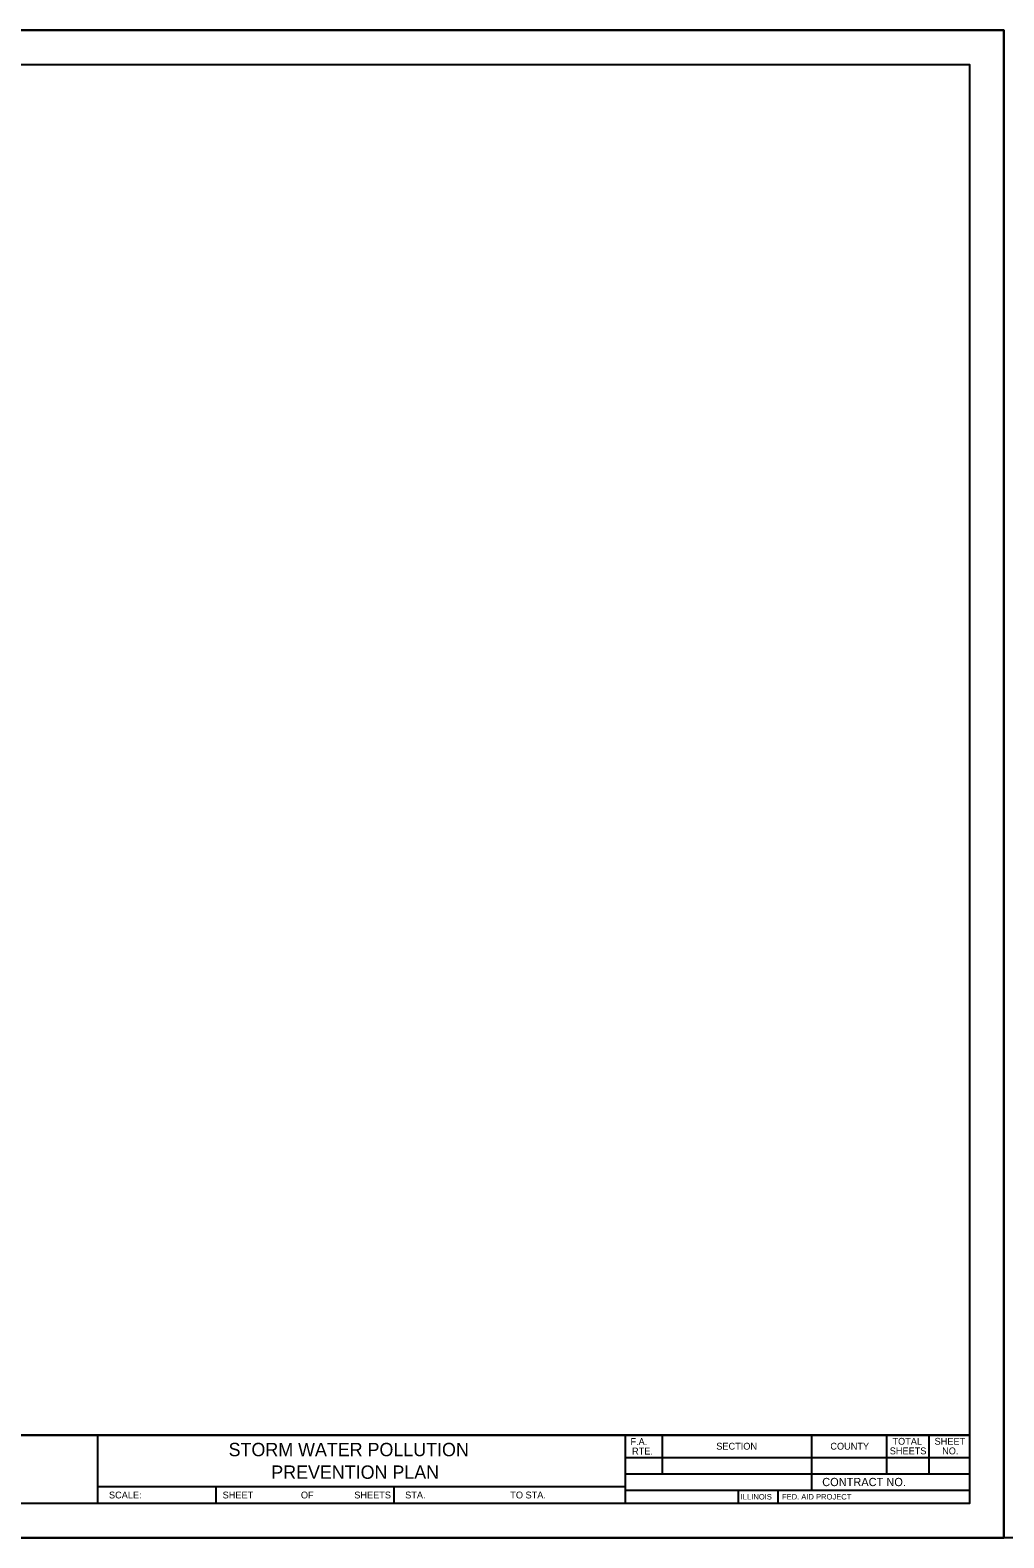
# Model space of a CAD drawing. Extents: x 55427 to 58147, y 39038 to 39478.
# Drawn here: x 57182.7 to 57466.9, y 39037.5 to 39477.5 of the extents above; entities that cross this region are included whole.
import ezdxf

# ---------------------------------------------------------------- set-up
doc = ezdxf.new("R2010")
doc.units = 0
for name, color, linetype in [('Level 48', 7, 'Continuous'), ('Sheets_50 Reference Boundary', 7, 'Continuous'), ('Sheets_General Details', 7, 'Continuous'), ('Sheets_Printer Plotting Border', 7, 'Continuous')]:
    doc.layers.add(name, color=color, linetype=linetype)

msp = doc.modelspace()

# ---------------------------------------------------------------- linework, layer by layer
at = {"layer": 'Level 48'}
msp.add_lwpolyline([(56786.87, 39477.53), (57466.87, 39477.53), (57466.87, 39037.53), (56786.87, 39037.53)], close=True, dxfattribs=at)
at = {"layer": 'Sheets_50 Reference Boundary'}
msp.add_lwpolyline([(56826.87, 39467.52), (57456.87, 39467.52), (57456.87, 39067.53), (56826.87, 39067.53)], close=True, dxfattribs=at)
at = {"layer": 'Sheets_General Details'}
for p, q in [((57466.87, 39477.53), (56786.87, 39477.53)), ((57466.87, 39037.53), (57466.87, 39477.53)), ((57466.87, 39477.53), (57466.87, 39037.53)), ((56826.87, 39067.53), (57456.87, 39067.53)), ((57202.36, 39067.53), (57202.36, 39047.53)), ((57356.36, 39067.53), (57356.36, 39047.53)), ((57367.16, 39067.53), (57367.16, 39056.22)), ((57410.76, 39067.53), (57410.76, 39051.42)), ((57432.6, 39067.53), (57432.6, 39056.22)), ((57445.02, 39067.53), (57445.02, 39056.22)), ((57356.36, 39061.02), (57456.87, 39061.02)), ((57356.36, 39056.22), (57456.87, 39056.22)), ((57202.36, 39052.53), (57356.36, 39052.53)), ((57236.87, 39052.53), (57236.87, 39047.53)), ((57288.87, 39052.53), (57288.87, 39047.53)), ((57356.36, 39051.42), (57456.87, 39051.42)), ((57389.3, 39051.42), (57389.3, 39047.53)), ((57400.9, 39051.42), (57400.9, 39047.53)), ((57466.87, 39037.53), (56786.87, 39037.53)), ((58146.87, 39037.53), (57466.87, 39037.53))]:
    msp.add_line(p, q, dxfattribs=at)
msp.add_lwpolyline([(56826.87, 39467.53), (57456.87, 39467.53), (57456.87, 39047.53), (56826.87, 39047.53)], close=True, dxfattribs=at)
at = {"layer": 'Sheets_Printer Plotting Border'}
msp.add_lwpolyline([(56786.87, 39037.53), (57466.87, 39037.53), (57466.87, 39477.53), (56786.87, 39477.53)], close=True, dxfattribs=at)

# ---------------------------------------------------------------- texts
at = {"layer": 'Sheets_General Details'}
for s, height, p in [('STORM WATER POLLUTION', 3.8985, (57240.65, 39061.35)), ('F.A.  ', 2, (57357.9, 39064.63)), ('RTE.', 2, (57358.37, 39061.83)), ('SECTION', 2, (57382.96, 39063.27)), ('COUNTY', 2, (57416.25, 39063.27)), ('SHEETS', 2, (57433.58, 39061.9)), ('TOTAL', 2, (57434.37, 39064.7)), ('SHEET', 2, (57446.66, 39064.7)), ('NO.', 2, (57448.87, 39061.9)), ('PREVENTION PLAN', 3.8985, (57253.1, 39054.75)), ('CONTRACT NO.      ', 2.4, (57413.87, 39052.62)), ('SCALE:          ', 2, (57205.74, 39049.03)), ('SHEET', 2, (57238.91, 39049.03)), ('OF', 2, (57261.73, 39049.03)), ('SHEETS', 2, (57277.32, 39049.03)), ('STA.', 2, (57292.17, 39049.03)), ('TO STA.', 2, (57322.84, 39049.03)), ('ILLINOIS', 1.6, (57390.09, 39048.72)), ('FED. AID PROJECT', 1.6, (57402.12, 39048.72))]:
    msp.add_text(s, height=height, dxfattribs=at).set_placement(p)

doc.saveas('drawing.dxf')
